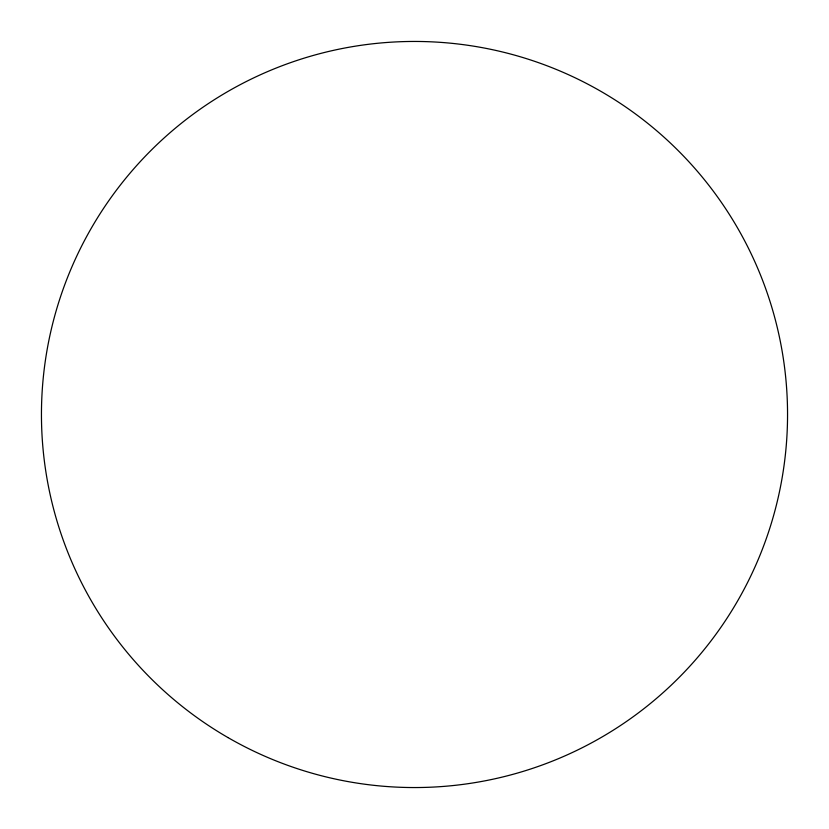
<?xml version="1.0" encoding="UTF-8"?>
<svg xmlns="http://www.w3.org/2000/svg" width="829" height="829" viewBox="0 0 829 829"><rect width="100%" height="100%" fill="white"/><g stroke="black" fill="none" stroke-linecap="round" stroke-linejoin="round"><path stroke-width="1.24" d="M227.975 737.572A373.05 373.05 0 0 0 787.55 414.5A373.05 373.05 0 0 0 227.975 91.428A373.05 373.05 0 0 0 227.975 737.572"/></g></svg>
